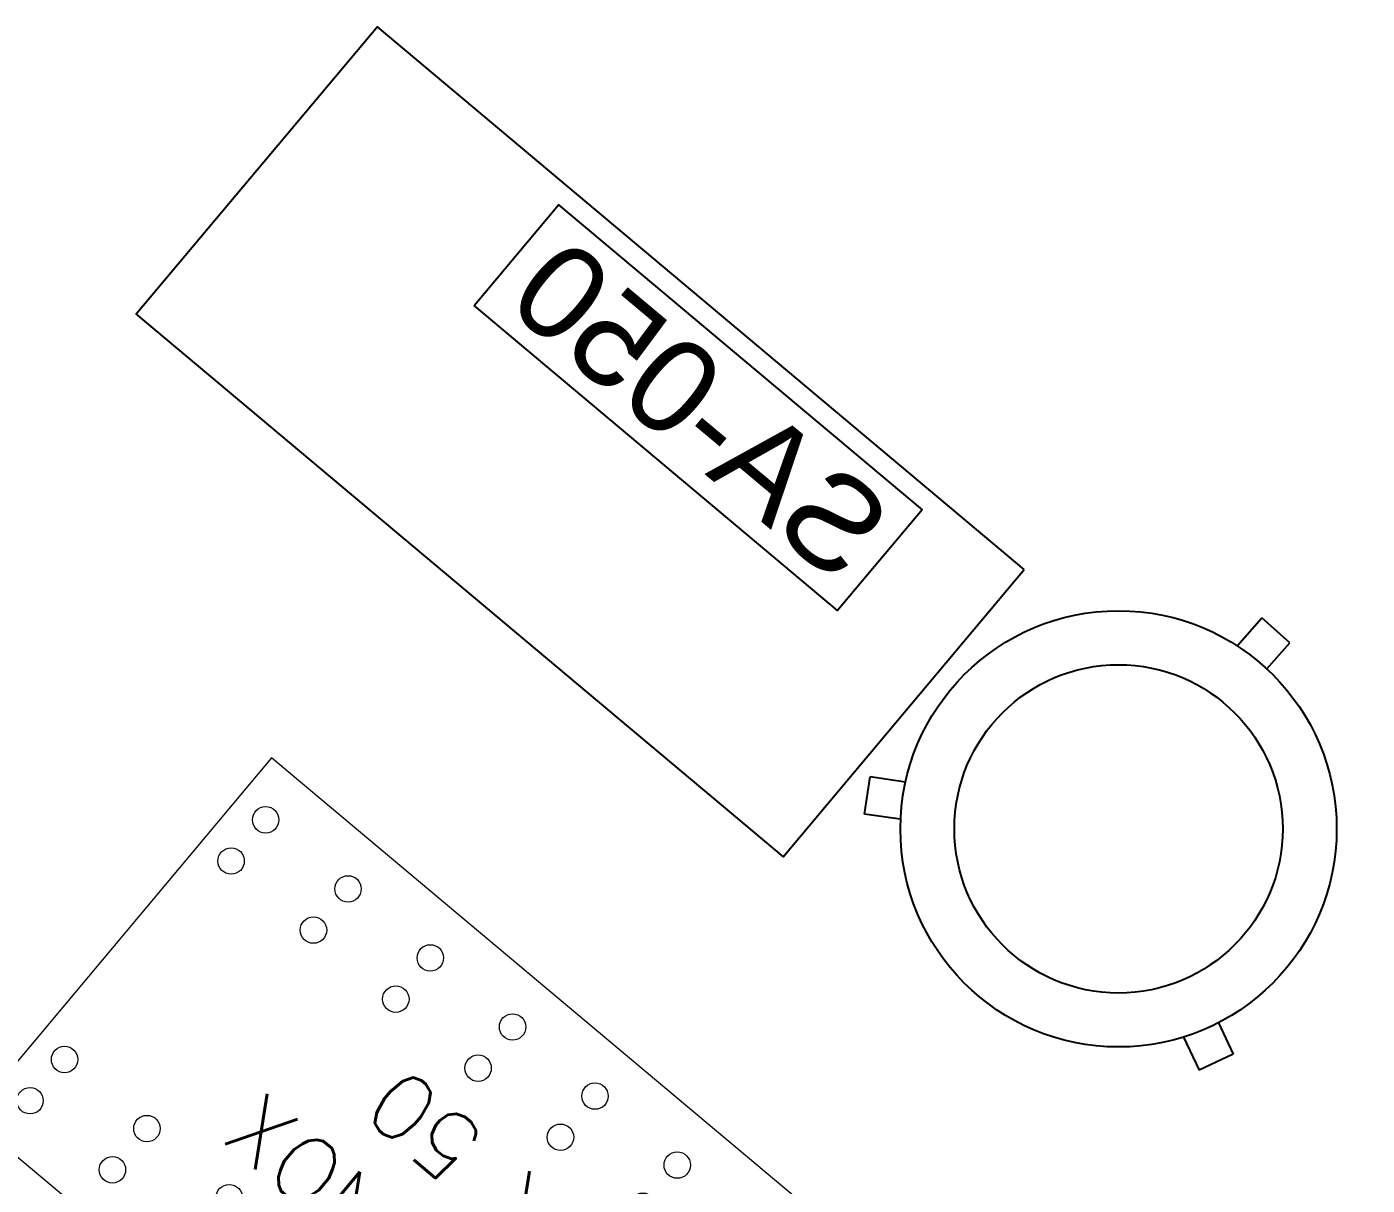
# Model space of a CAD drawing. Header units: metres. Extents: x 822482 to 822767, y 9662202 to 9662512.
# Drawn here: x 822652.872 to 822654.3, y 9662449.602 to 9662450.837 of the extents above; entities that cross this region are included whole.
import ezdxf
from ezdxf.enums import TextEntityAlignment as Align

# ---------------------------------------------------------------- set-up
doc = ezdxf.new("R2010")
doc.units = ezdxf.units.M
doc.layers.add('_LAYOUT - JK', color=250, linetype='Continuous')
doc.layers.add('ARQ_NE_EQUIPAMENTOS', color=7, linetype='Continuous')
doc.layers.add('ARQ_NE_MOBILIÁRIOS', color=251, linetype='Continuous', lineweight=0)
doc.styles.add('20006_ARQ_1400_3PV$0$L35_A-Standard', font='arial.ttf')
doc.styles.add('ROMANS', font='romans', dxfattribs={"height": 0.2})

# ---------------------------------------------------------------- blocks, each defined once
blk = doc.blocks.new('ESTANTE 1.10x0.50m')
at = {"transparency": 33554687}
blk.add_lwpolyline([(-1.1, 0), (0, 0), (0, 0.5), (-1.1, 0.5), (-1.1, 0)], dxfattribs=at)
at = {"color": 0, "transparency": 33554687}
for centre in [(-1.0682, 0.4454), (-0.9539, 0.4454), (-0.8393, 0.4454), (-0.7248, 0.4454), (-1.0682, 0.3881), (-0.9539, 0.3881), (-0.8393, 0.3881), (-0.7248, 0.3881), (-1.0682, 0.1119), (-0.9539, 0.1119), (-0.8393, 0.1119), (-0.7248, 0.1119), (-1.0682, 0.0546), (-0.9539, 0.0546), (-0.8393, 0.0546), (-0.7248, 0.0546)]:
    blk.add_circle(centre, 0.0141, dxfattribs=at)
at = {"transparency": 33554687}
for centre in [(-0.6102, 0.4454), (-0.4957, 0.4454), (-0.3811, 0.4454), (-0.2666, 0.4454), (-0.1521, 0.4454), (-0.1521, 0.4454), (-0.0375, 0.4454), (-0.6102, 0.3881), (-0.4957, 0.3881), (-0.3811, 0.3881), (-0.2666, 0.3881), (-0.1521, 0.3881), (-0.1521, 0.3881), (-0.0375, 0.3881), (-0.6102, 0.1119), (-0.4957, 0.1119), (-0.3811, 0.1119), (-0.2666, 0.1119), (-0.1521, 0.1119), (-0.1521, 0.1119), (-0.0375, 0.1119), (-0.6102, 0.0546), (-0.4957, 0.0546), (-0.3811, 0.0546), (-0.2666, 0.0546), (-0.1521, 0.0546), (-0.1521, 0.0546), (-0.0375, 0.0546)]:
    blk.add_circle(centre, 0.0141, dxfattribs=at)
at = {"transparency": 33554687, "insert": (-0.5446, 0.2541), "char_height": 0.07, "width": 1.139127, "attachment_point": 5, "style": 'ROMANS'}
blk.add_mtext('ESTANTE INOX\\P110 X 50', dxfattribs=at)
blk = doc.blocks.new('20006_ARQ_1400_3PV$0$IC-001')
at = {"color": 0}
for p, q in [((0.1973, 0.3872), (0.1973, 0.4254)), ((0.1973, 0.4254), (0.2373, 0.4254)), ((0.2373, 0.3872), (0.2373, 0.4254)), ((0.432, 0.0577), (0.4647, 0.0362)), ((0.0107, 0.0549), (-0.022, 0.0334)), ((0, 0), (-0.022, 0.0334)), ((0.4427, 0.0028), (0.4647, 0.0362)), ((0.031, 0.0204), (0, 0)), ((0.4117, 0.0232), (0.4427, 0.0028))]:
    blk.add_line(p, q, dxfattribs=at)
for radius in [0.2325, 0.175]:
    blk.add_circle((0.2204, 0.1553), radius, dxfattribs=at)
blk = doc.blocks.new('20006_ARQ_1400_3PV$0$SA-050')
at = {"color": 0}
blk.add_lwpolyline([(0.9, 0), (0, 0), (0, -0.4), (0.9, -0.4)], close=True, dxfattribs=at)
blk = doc.blocks.new('A$C8f1b9c42')
at = {"layer": '_LAYOUT - JK', "transparency": 33554687}
blk.add_lwpolyline([(369.2628, -254.2038), (369.2628, -254.3438), (368.7569, -254.3438), (368.7569, -254.2038), (369.2628, -254.2038)], dxfattribs=at)
at = {"layer": '_LAYOUT - JK', "transparency": 33554687, "rotation": 180.000000003544}
blk.add_blockref('20006_ARQ_1400_3PV$0$SA-050', (369.5328, -254.3653), dxfattribs=at)
at = {"layer": 'ARQ_NE_EQUIPAMENTOS', "transparency": 33554687, "rotation": 301.7796537819572}
blk.add_blockref('20006_ARQ_1400_3PV$0$IC-001', (368.1299, -254.1124), dxfattribs=at)
at = {"layer": 'ARQ_NE_MOBILIÁRIOS', "transparency": 33554687}
blk.add_blockref('ESTANTE 1.10x0.50m', (369.1182, -253.6957), dxfattribs=at)
at = {"layer": '_LAYOUT - JK', "transparency": 33554687, "style": '20006_ARQ_1400_3PV$0$L35_A-Standard', "text_generation_flag": 2}
blk.add_text('SA-050', height=0.1, rotation=180, dxfattribs=at).set_placement((369.0061, -254.2741), align=Align.MIDDLE_CENTER)

msp = doc.modelspace()

# ---------------------------------------------------------------- block references
at = {"ltscale": 10, "rotation": 140.0090103764572}
msp.add_blockref('A$C8f1b9c42', (822772.889, 9662018.4697), dxfattribs=at)

doc.saveas('drawing.dxf')
